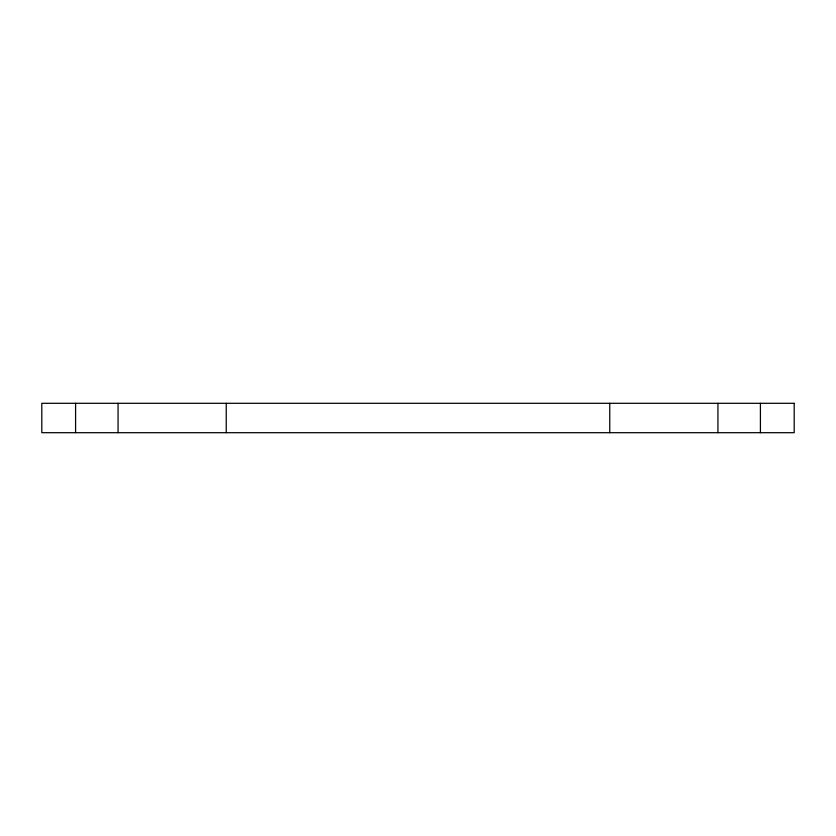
<?xml version="1.0" encoding="UTF-8"?>
<svg xmlns="http://www.w3.org/2000/svg" width="836" height="836" viewBox="0 0 836 836"><rect width="100%" height="100%" fill="white"/><g stroke="black" fill="none" stroke-linecap="round" stroke-linejoin="round"><path stroke-width="1.25" d="M760.415 403.307L760.415 432.693M717.936 403.307L717.936 432.693M609.757 403.307L609.757 432.693M226.242 403.307L226.242 432.693M118.064 403.307L118.064 432.693M75.585 403.307L75.585 432.693M794.2 403.307L41.8 403.307L41.8 432.693L794.2 432.693L794.2 403.307"/></g></svg>
